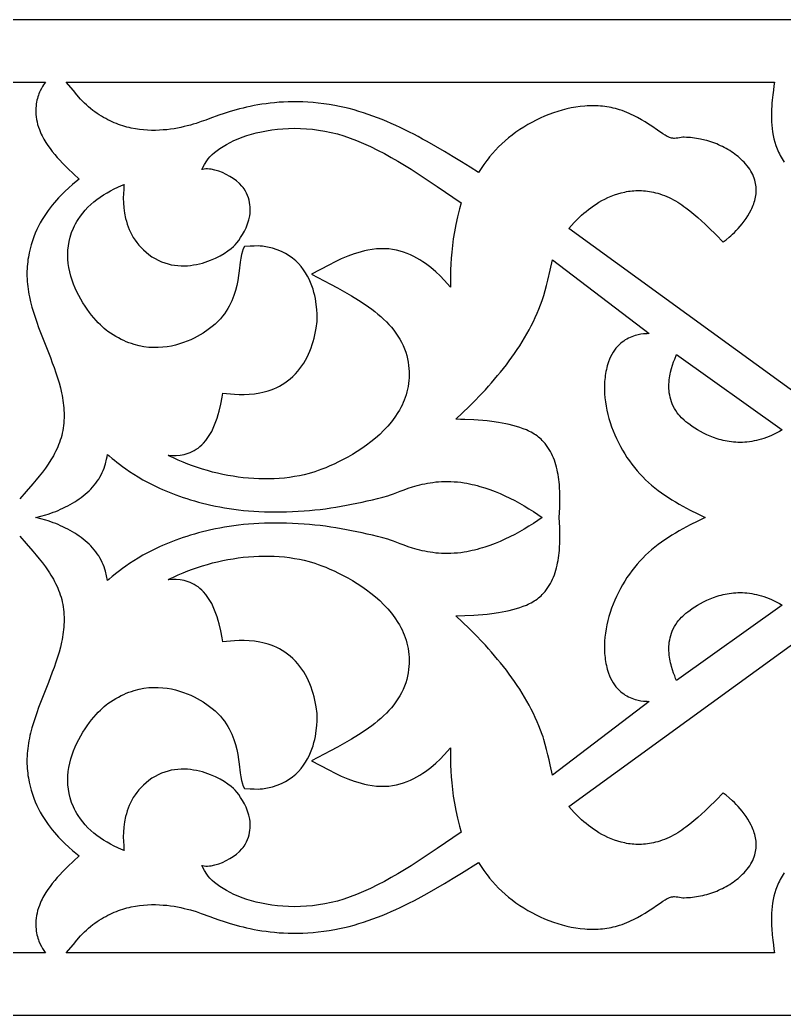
# Model space of a CAD drawing. Extents: x -200 to 200, y -80 to 80.
# Drawn here: x 0 to 122.9, y -80 to 80 of the extents above; entities that cross this region are included whole.
import ezdxf

# ---------------------------------------------------------------- set-up
doc = ezdxf.new("R2010")
doc.units = 0
doc.header["$MEASUREMENT"] = 0
doc.layers.get('0').update_dxf_attribs({"linetype": 'CONTINUOUS'})

msp = doc.modelspace()

# ---------------------------------------------------------------- linework, layer by layer
at = {"color": 1}
msp.add_lwpolyline([(-200, -80), (200, -80), (200, 80), (-200, 80)], close=True, dxfattribs=at)
for points in [[(-4.12, 70), (4.1, 70), (3.94, 69.77), (3.8, 69.57), (3.63, 69.3), (3.44, 68.97), (3.25, 68.58), (3.15, 68.36), (3.06, 68.13), (2.97, 67.89), (2.88, 67.63), (2.8, 67.36), (2.73, 67.08), (2.67, 66.79), (2.62, 66.48), (2.58, 66.16), (2.55, 65.83), (2.54, 65.49), (2.54, 65.13), (2.56, 64.77), (2.6, 64.39), (2.66, 64.01), (2.74, 63.61), (2.84, 63.2), (2.97, 62.78), (3.12, 62.36), (3.3, 61.92), (3.42, 61.64), (3.55, 61.37), (3.84, 60.83), (4.15, 60.31), (4.48, 59.8), (4.83, 59.31), (5.2, 58.82), (5.59, 58.35), (6, 57.88), (6.41, 57.43), (6.84, 56.98), (7.28, 56.54), (7.72, 56.11), (8.61, 55.26), (9.51, 54.42), (9.02, 54.02), (8.47, 53.55), (7.87, 53.02), (7.22, 52.42), (6.89, 52.1), (6.56, 51.76), (6.22, 51.4), (5.87, 51.03), (5.53, 50.64), (5.19, 50.23), (4.85, 49.8), (4.52, 49.35), (4.2, 48.89), (3.88, 48.41), (3.57, 47.91), (3.27, 47.39), (2.98, 46.85), (2.71, 46.29), (2.46, 45.71), (2.22, 45.12), (2, 44.5), (1.8, 43.86), (1.63, 43.21), (1.47, 42.53), (1.35, 41.83), (1.29, 41.48), (1.25, 41.11), (1.21, 40.75), (1.17, 40.38), (1.15, 40), (1.13, 39.62), (1.13, 39.2), (1.13, 38.78), (1.14, 38.37), (1.17, 37.95), (1.2, 37.54), (1.25, 37.13), (1.31, 36.71), (1.37, 36.3), (1.44, 35.89), (1.53, 35.48), (1.71, 34.66), (1.93, 33.84), (2.16, 33.02), (2.42, 32.2), (2.7, 31.39), (3, 30.57), (3.3, 29.76), (3.94, 28.13), (4.58, 26.51), (4.89, 25.7), (5.2, 24.89), (5.49, 24.09), (5.78, 23.28), (6.04, 22.47), (6.28, 21.66), (6.5, 20.85), (6.69, 20.05), (6.77, 19.64), (6.84, 19.24), (6.91, 18.83), (6.97, 18.43), (7.02, 18.02), (7.05, 17.62), (7.08, 17.22), (7.1, 16.81), (7.1, 16.41), (7.1, 16), (7.08, 15.59), (7.05, 15.19), (7.01, 14.78), (6.96, 14.38), (6.89, 13.97), (6.8, 13.56), (6.71, 13.18), (6.61, 12.81), (6.49, 12.43), (6.36, 12.06), (6.22, 11.7), (6.07, 11.34), (5.91, 10.98), (5.74, 10.63), (5.56, 10.28), (5.37, 9.94), (5.18, 9.6), (4.97, 9.26), (4.54, 8.59), (4.08, 7.93), (3.6, 7.29), (3.11, 6.65), (2.6, 6.03), (2.08, 5.41), (1.02, 4.19), (-0.02, 3)], [(126.23, 18.94), (88.29, 46.48), (88.68, 46.93), (89.15, 47.45), (89.41, 47.72), (89.7, 48.01), (90, 48.3), (90.33, 48.6), (90.67, 48.91), (91.04, 49.21), (91.42, 49.51), (91.82, 49.81), (92.23, 50.11), (92.67, 50.4), (93.12, 50.68), (93.58, 50.94), (94.06, 51.2), (94.56, 51.44), (95.07, 51.66), (95.6, 51.86), (96.14, 52.04), (96.69, 52.2), (97.26, 52.33), (97.55, 52.39), (97.84, 52.44), (98.14, 52.48), (98.43, 52.51), (98.74, 52.54), (99.04, 52.55), (99.35, 52.56), (99.66, 52.56), (99.97, 52.55), (100.28, 52.53), (100.6, 52.51), (100.92, 52.47), (101.25, 52.42), (101.57, 52.36), (101.9, 52.29), (102.23, 52.21), (102.57, 52.12), (102.9, 52.02), (103.28, 51.89), (103.65, 51.75), (104.02, 51.6), (104.38, 51.44), (104.74, 51.26), (105.09, 51.08), (105.44, 50.89), (105.78, 50.68), (106.12, 50.47), (106.45, 50.25), (106.79, 50.02), (107.11, 49.79), (107.75, 49.3), (108.38, 48.79), (109, 48.25), (109.61, 47.7), (110.2, 47.14), (110.79, 46.57), (111.95, 45.42), (113.1, 44.29), (113.26, 44.41), (113.58, 44.66), (114.04, 45.05), (114.3, 45.28), (114.59, 45.54), (114.89, 45.83), (115.2, 46.15), (115.52, 46.49), (115.84, 46.85), (116.16, 47.24), (116.48, 47.65), (116.78, 48.07), (117.07, 48.52), (117.35, 48.98), (117.6, 49.45), (117.71, 49.7), (117.82, 49.94), (117.93, 50.2), (118.02, 50.45), (118.1, 50.71), (118.18, 50.97), (118.24, 51.23), (118.3, 51.5), (118.34, 51.76), (118.38, 52.03), (118.4, 52.31), (118.41, 52.58), (118.4, 52.86), (118.39, 53.14), (118.36, 53.42), (118.31, 53.7), (118.25, 53.98), (118.17, 54.26), (118.08, 54.55), (117.97, 54.83), (117.85, 55.12), (117.7, 55.4), (117.54, 55.69), (117.36, 55.98), (117.16, 56.26), (116.94, 56.55), (116.7, 56.84), (116.44, 57.12), (116.22, 57.36), (115.98, 57.58), (115.74, 57.8), (115.49, 58.02), (115.23, 58.22), (114.97, 58.42), (114.7, 58.62), (114.42, 58.8), (114.14, 58.98), (113.86, 59.15), (113.57, 59.32), (113.27, 59.48), (112.97, 59.63), (112.67, 59.78), (112.36, 59.91), (112.05, 60.05), (111.73, 60.17), (111.42, 60.29), (111.1, 60.39), (110.77, 60.5), (110.45, 60.59), (110.12, 60.68), (109.47, 60.83), (108.81, 60.95), (108.48, 61), (108.15, 61.04), (107.82, 61.08), (107.49, 61.11), (107.17, 61.12), (106.84, 61.14), (106.58, 61.13), (106.32, 61.1), (105.79, 61.01), (105.53, 60.97), (105.27, 60.95), (105.14, 60.95), (105.01, 60.96), (104.88, 60.98), (104.76, 61.01), (104.6, 61.06), (104.44, 61.12), (104.27, 61.19), (104.1, 61.27), (103.74, 61.47), (103.36, 61.71), (102.53, 62.27), (101.6, 62.92), (101.08, 63.26), (100.53, 63.61), (99.95, 63.96), (99.33, 64.31), (99, 64.48), (98.67, 64.65), (98.32, 64.81), (97.96, 64.97), (97.6, 65.12), (97.22, 65.27), (96.82, 65.41), (96.42, 65.55), (96.09, 65.65), (95.75, 65.74), (95.42, 65.83), (95.08, 65.9), (94.73, 65.97), (94.39, 66.03), (94.04, 66.08), (93.69, 66.12), (93.34, 66.15), (92.98, 66.17), (92.63, 66.19), (92.27, 66.19), (91.92, 66.19), (91.56, 66.18), (91.2, 66.17), (90.84, 66.14), (90.11, 66.07), (89.39, 65.97), (88.66, 65.84), (87.94, 65.68), (87.21, 65.5), (86.49, 65.29), (85.78, 65.05), (85.07, 64.79), (84.37, 64.51), (83.67, 64.2), (82.99, 63.88), (82.32, 63.53), (81.66, 63.16), (81.01, 62.77), (80.37, 62.36), (79.76, 61.94), (79.15, 61.49), (78.57, 61.04), (78.01, 60.56), (77.47, 60.08), (76.94, 59.58), (76.45, 59.06), (75.97, 58.54), (75.53, 58), (75.29, 57.69), (75.06, 57.38), (74.61, 56.74), (74.18, 56.09), (73.74, 55.45), (72.39, 56.31), (71.03, 57.16), (69.65, 58), (68.27, 58.84), (66.88, 59.66), (65.47, 60.46), (64.76, 60.85), (64.05, 61.23), (63.34, 61.61), (62.62, 61.97), (61.9, 62.33), (61.17, 62.68), (60.45, 63.02), (59.71, 63.35), (58.98, 63.67), (58.24, 63.97), (57.5, 64.27), (56.75, 64.55), (56, 64.81), (55.24, 65.06), (54.48, 65.3), (53.72, 65.52), (52.95, 65.73), (52.18, 65.92), (51.4, 66.09), (50.62, 66.24), (49.72, 66.4), (48.85, 66.53), (47.98, 66.63), (47.14, 66.71), (46.31, 66.78), (45.49, 66.82), (44.7, 66.84), (43.91, 66.84), (43.15, 66.83), (42.4, 66.8), (41.67, 66.75), (40.95, 66.69), (40.26, 66.62), (39.58, 66.53), (38.92, 66.44), (38.27, 66.33), (37.64, 66.22), (37.04, 66.09), (36.45, 65.97), (35.87, 65.83), (35.32, 65.69), (34.79, 65.55), (33.78, 65.25), (32.84, 64.96), (31.99, 64.67), (30.52, 64.14), (29.88, 63.9), (29.15, 63.64), (28.32, 63.37), (27.87, 63.23), (27.4, 63.1), (26.91, 62.97), (26.41, 62.84), (25.89, 62.72), (25.35, 62.61), (24.79, 62.51), (24.22, 62.43), (23.63, 62.35), (23.04, 62.3), (22.42, 62.26), (21.8, 62.23), (21.17, 62.24), (20.53, 62.26), (19.88, 62.31), (19.22, 62.38), (18.56, 62.48), (17.89, 62.61), (17.55, 62.69), (17.21, 62.78), (16.87, 62.87), (16.53, 62.97), (16.19, 63.09), (15.85, 63.21), (15.51, 63.33), (15.16, 63.47), (14.82, 63.62), (14.48, 63.78), (14.13, 63.95), (13.79, 64.13), (13.45, 64.31), (13.1, 64.51), (12.76, 64.72), (12.42, 64.95), (12.06, 65.2), (11.7, 65.46), (11.36, 65.74), (11.03, 66.03), (10.7, 66.33), (10.38, 66.64), (10.07, 66.96), (9.76, 67.28), (9.17, 67.95), (8.59, 68.63), (7.45, 70), (121.33, 70), (121.26, 69.41), (121.18, 68.71), (121.08, 67.93), (120.98, 67.07), (120.94, 66.62), (120.9, 66.14), (120.88, 65.66), (120.86, 65.16), (120.85, 64.65), (120.86, 64.13), (120.88, 63.61), (120.91, 63.07), (120.97, 62.53), (121.04, 61.99), (121.14, 61.44), (121.26, 60.9), (121.41, 60.35), (121.58, 59.8), (121.78, 59.26), (121.89, 58.99), (122.01, 58.72), (122.13, 58.45), (122.27, 58.19), (122.41, 57.92), (122.56, 57.66), (122.73, 57.4), (122.9, 57.14)], [(-0.02, -3), (1.02, -4.19), (2.08, -5.41), (2.6, -6.03), (3.11, -6.65), (3.6, -7.29), (4.08, -7.93), (4.54, -8.59), (4.76, -8.92), (4.97, -9.26), (5.18, -9.6), (5.37, -9.94), (5.56, -10.28), (5.74, -10.63), (5.91, -10.98), (6.07, -11.34), (6.22, -11.7), (6.36, -12.06), (6.49, -12.43), (6.61, -12.81), (6.71, -13.18), (6.8, -13.56), (6.89, -13.97), (6.96, -14.38), (7.01, -14.78), (7.05, -15.19), (7.08, -15.59), (7.1, -16), (7.1, -16.41), (7.1, -16.81), (7.08, -17.22), (7.05, -17.62), (7.02, -18.02), (6.97, -18.43), (6.91, -18.83), (6.84, -19.24), (6.77, -19.64), (6.69, -20.05), (6.5, -20.85), (6.28, -21.66), (6.04, -22.47), (5.78, -23.28), (5.49, -24.09), (5.2, -24.89), (4.58, -26.51), (3.94, -28.13), (3.3, -29.76), (3, -30.57), (2.7, -31.39), (2.42, -32.2), (2.16, -33.02), (1.93, -33.84), (1.71, -34.66), (1.61, -35.07), (1.53, -35.48), (1.44, -35.89), (1.37, -36.3), (1.31, -36.71), (1.25, -37.13), (1.2, -37.54), (1.17, -37.95), (1.14, -38.37), (1.13, -38.78), (1.13, -39.2), (1.13, -39.62), (1.15, -40), (1.17, -40.38), (1.21, -40.75), (1.25, -41.11), (1.29, -41.48), (1.35, -41.83), (1.47, -42.53), (1.63, -43.21), (1.8, -43.86), (2, -44.5), (2.22, -45.12), (2.46, -45.71), (2.71, -46.29), (2.98, -46.85), (3.27, -47.39), (3.57, -47.91), (3.88, -48.41), (4.2, -48.89), (4.52, -49.35), (4.85, -49.8), (5.19, -50.23), (5.53, -50.64), (5.87, -51.03), (6.22, -51.4), (6.56, -51.76), (6.89, -52.1), (7.22, -52.42), (7.87, -53.02), (8.47, -53.55), (9.51, -54.42), (8.61, -55.26), (7.72, -56.11), (7.28, -56.54), (6.84, -56.98), (6.41, -57.43), (6, -57.88), (5.59, -58.35), (5.2, -58.82), (4.83, -59.31), (4.48, -59.8), (4.15, -60.31), (3.84, -60.83), (3.69, -61.1), (3.55, -61.37), (3.42, -61.64), (3.3, -61.92), (3.12, -62.36), (2.97, -62.78), (2.84, -63.2), (2.74, -63.61), (2.66, -64.01), (2.6, -64.39), (2.56, -64.77), (2.54, -65.13), (2.54, -65.49), (2.55, -65.83), (2.58, -66.16), (2.62, -66.48), (2.67, -66.79), (2.73, -67.08), (2.8, -67.36), (2.88, -67.63), (2.97, -67.89), (3.06, -68.13), (3.25, -68.58), (3.44, -68.97), (3.63, -69.3), (3.94, -69.77), (4.1, -70), (-4.12, -70)], [(122.9, -57.14), (122.73, -57.4), (122.56, -57.66), (122.41, -57.92), (122.27, -58.19), (122.13, -58.45), (122.01, -58.72), (121.89, -58.99), (121.78, -59.26), (121.58, -59.8), (121.41, -60.35), (121.26, -60.9), (121.14, -61.44), (121.04, -61.99), (120.97, -62.53), (120.91, -63.07), (120.88, -63.61), (120.86, -64.13), (120.85, -64.65), (120.86, -65.16), (120.88, -65.66), (120.9, -66.14), (120.98, -67.07), (121.08, -67.93), (121.18, -68.71), (121.26, -69.41), (121.33, -70), (7.45, -70), (8.59, -68.63), (9.17, -67.95), (9.76, -67.28), (10.07, -66.96), (10.38, -66.64), (10.7, -66.33), (11.03, -66.03), (11.36, -65.74), (11.7, -65.46), (12.06, -65.2), (12.42, -64.95), (12.76, -64.72), (13.1, -64.51), (13.45, -64.31), (13.79, -64.13), (14.13, -63.95), (14.48, -63.78), (14.82, -63.62), (15.16, -63.47), (15.51, -63.33), (15.85, -63.21), (16.19, -63.09), (16.53, -62.97), (16.87, -62.87), (17.21, -62.78), (17.55, -62.69), (17.89, -62.61), (18.56, -62.48), (19.22, -62.38), (19.88, -62.31), (20.53, -62.26), (21.17, -62.24), (21.8, -62.23), (22.42, -62.26), (23.04, -62.3), (23.63, -62.35), (24.22, -62.43), (24.79, -62.51), (25.35, -62.61), (25.89, -62.72), (26.41, -62.84), (26.91, -62.97), (27.4, -63.1), (28.32, -63.37), (29.15, -63.64), (30.52, -64.14), (31.21, -64.39), (31.99, -64.67), (32.84, -64.96), (33.78, -65.25), (34.79, -65.55), (35.32, -65.69), (35.87, -65.83), (36.45, -65.97), (37.04, -66.09), (37.64, -66.22), (38.27, -66.33), (38.92, -66.44), (39.58, -66.53), (40.26, -66.62), (40.95, -66.69), (41.67, -66.75), (42.4, -66.8), (43.15, -66.83), (43.91, -66.84), (44.7, -66.84), (45.49, -66.82), (46.31, -66.78), (47.14, -66.71), (47.98, -66.63), (48.85, -66.53), (49.72, -66.4), (50.62, -66.24), (51.4, -66.09), (52.18, -65.92), (52.95, -65.73), (53.72, -65.52), (54.48, -65.3), (55.24, -65.06), (56, -64.81), (56.75, -64.55), (57.5, -64.27), (58.24, -63.97), (58.98, -63.67), (59.71, -63.35), (60.45, -63.02), (61.17, -62.68), (61.9, -62.33), (62.62, -61.97), (63.34, -61.61), (64.05, -61.23), (65.47, -60.46), (66.88, -59.66), (68.27, -58.84), (69.65, -58), (71.03, -57.16), (73.74, -55.45), (74.18, -56.09), (74.61, -56.74), (75.06, -57.38), (75.29, -57.69), (75.53, -58), (75.97, -58.54), (76.45, -59.06), (76.94, -59.58), (77.47, -60.08), (78.01, -60.56), (78.57, -61.04), (79.15, -61.49), (79.76, -61.94), (80.37, -62.36), (81.01, -62.77), (81.66, -63.16), (82.32, -63.53), (82.99, -63.88), (83.67, -64.2), (84.37, -64.51), (85.07, -64.79), (85.78, -65.05), (86.49, -65.29), (87.21, -65.5), (87.94, -65.68), (88.66, -65.84), (89.39, -65.97), (90.11, -66.07), (90.84, -66.14), (91.2, -66.17), (91.56, -66.18), (91.92, -66.19), (92.27, -66.19), (92.63, -66.19), (92.98, -66.17), (93.34, -66.15), (93.69, -66.12), (94.04, -66.08), (94.39, -66.03), (94.73, -65.97), (95.08, -65.9), (95.42, -65.83), (95.75, -65.74), (96.09, -65.65), (96.42, -65.55), (96.82, -65.41), (97.22, -65.27), (97.6, -65.12), (97.96, -64.97), (98.32, -64.81), (98.67, -64.65), (99.33, -64.31), (99.95, -63.96), (100.53, -63.61), (101.08, -63.26), (101.6, -62.92), (102.53, -62.27), (102.96, -61.98), (103.36, -61.71), (103.74, -61.47), (104.1, -61.27), (104.27, -61.19), (104.44, -61.12), (104.6, -61.06), (104.76, -61.01), (104.88, -60.98), (105.01, -60.96), (105.14, -60.95), (105.27, -60.95), (105.53, -60.97), (105.79, -61.01), (106.32, -61.1), (106.58, -61.13), (106.84, -61.14), (107.17, -61.12), (107.49, -61.11), (107.82, -61.08), (108.15, -61.04), (108.48, -61), (108.81, -60.95), (109.14, -60.9), (109.47, -60.83), (109.8, -60.76), (110.12, -60.68), (110.45, -60.59), (110.77, -60.5), (111.1, -60.39), (111.42, -60.29), (111.73, -60.17), (112.05, -60.05), (112.36, -59.91), (112.67, -59.78), (112.97, -59.63), (113.27, -59.48), (113.57, -59.32), (113.86, -59.15), (114.14, -58.98), (114.42, -58.8), (114.7, -58.62), (114.97, -58.42), (115.23, -58.22), (115.49, -58.02), (115.74, -57.8), (115.98, -57.58), (116.22, -57.36), (116.44, -57.12), (116.7, -56.84), (116.94, -56.55), (117.16, -56.26), (117.36, -55.98), (117.54, -55.69), (117.7, -55.4), (117.85, -55.12), (117.97, -54.83), (118.08, -54.55), (118.17, -54.26), (118.25, -53.98), (118.31, -53.7), (118.36, -53.42), (118.39, -53.14), (118.4, -52.86), (118.41, -52.58), (118.4, -52.31), (118.38, -52.03), (118.34, -51.76), (118.3, -51.5), (118.24, -51.23), (118.18, -50.97), (118.1, -50.71), (118.02, -50.45), (117.93, -50.2), (117.82, -49.94), (117.71, -49.7), (117.6, -49.45), (117.35, -48.98), (117.07, -48.52), (116.78, -48.07), (116.48, -47.65), (116.16, -47.24), (115.84, -46.85), (115.52, -46.49), (115.2, -46.15), (114.89, -45.83), (114.59, -45.54), (114.04, -45.05), (113.58, -44.66), (113.26, -44.41), (113.1, -44.29), (111.95, -45.42), (110.79, -46.57), (110.2, -47.14), (109.61, -47.7), (109, -48.25), (108.38, -48.79), (107.75, -49.3), (107.11, -49.79), (106.79, -50.02), (106.45, -50.25), (106.12, -50.47), (105.78, -50.68), (105.44, -50.89), (105.09, -51.08), (104.74, -51.26), (104.38, -51.44), (104.02, -51.6), (103.65, -51.75), (103.28, -51.89), (102.9, -52.02), (102.57, -52.12), (102.23, -52.21), (101.9, -52.29), (101.57, -52.36), (101.25, -52.42), (100.92, -52.47), (100.6, -52.51), (100.28, -52.53), (99.97, -52.55), (99.66, -52.56), (99.35, -52.56), (99.04, -52.55), (98.74, -52.54), (98.43, -52.51), (98.14, -52.48), (97.84, -52.44), (97.55, -52.39), (97.26, -52.33), (96.69, -52.2), (96.14, -52.04), (95.6, -51.86), (95.07, -51.66), (94.56, -51.44), (94.06, -51.2), (93.58, -50.94), (93.12, -50.68), (92.67, -50.4), (92.23, -50.11), (91.82, -49.81), (91.42, -49.51), (91.04, -49.21), (90.67, -48.91), (90.33, -48.6), (90, -48.3), (89.7, -48.01), (89.15, -47.45), (88.68, -46.93), (88.29, -46.48), (126.23, -18.94)]]:
    msp.add_lwpolyline(points)
for points in [[(45.09, 62.55), (46.06, 62.5), (47.04, 62.41), (48.03, 62.29), (49.03, 62.12), (50.04, 61.91), (51.05, 61.66), (52.07, 61.36), (53.09, 61.01), (54.12, 60.62), (55.26, 60.14), (56.38, 59.62), (57.5, 59.07), (58.6, 58.5), (59.68, 57.9), (60.76, 57.28), (61.83, 56.64), (62.89, 55.98), (65, 54.62), (67.09, 53.22), (70.95, 50.6), (70.68, 49.64), (70.37, 48.36), (70.1, 47.13), (69.87, 45.94), (69.69, 44.8), (69.54, 43.71), (69.43, 42.66), (69.34, 41.67), (69.29, 40.72), (69.25, 39.83), (69.23, 38.21), (69.25, 37.04), (68.24, 38.16), (67.59, 38.83), (66.87, 39.5), (66.09, 40.17), (65.67, 40.5), (65.23, 40.82), (64.78, 41.13), (64.31, 41.43), (63.83, 41.71), (63.32, 41.98), (62.8, 42.23), (62.26, 42.45), (61.7, 42.65), (61.13, 42.83), (60.54, 42.97), (59.93, 43.08), (59.31, 43.17), (58.67, 43.21), (58.01, 43.22), (57.34, 43.18), (56.65, 43.11), (55.95, 42.99), (55.39, 42.86), (54.85, 42.72), (54.31, 42.56), (53.77, 42.39), (52.72, 42), (51.68, 41.56), (50.67, 41.09), (49.67, 40.59), (46.86, 39.13), (49.94, 37.52), (51.07, 36.91), (52.21, 36.28), (53.34, 35.63), (54.45, 34.95), (55.53, 34.23), (56.57, 33.48), (57.07, 33.1), (57.55, 32.7), (58.03, 32.3), (58.48, 31.88), (58.92, 31.46), (59.33, 31.02), (59.73, 30.58), (60.1, 30.12), (60.46, 29.65), (60.78, 29.17), (61.09, 28.68), (61.36, 28.18), (61.61, 27.66), (61.84, 27.13), (62.03, 26.59), (62.19, 26.03), (62.32, 25.5), (62.42, 24.97), (62.5, 24.46), (62.55, 23.95), (62.58, 23.46), (62.59, 22.96), (62.58, 22.48), (62.55, 22.01), (62.5, 21.54), (62.43, 21.08), (62.34, 20.63), (62.23, 20.18), (62.11, 19.74), (61.97, 19.31), (61.81, 18.89), (61.63, 18.47), (61.44, 18.06), (61.24, 17.66), (61.02, 17.26), (60.79, 16.88), (60.28, 16.12), (59.73, 15.39), (59.14, 14.69), (58.51, 14.02), (57.85, 13.37), (57.16, 12.76), (56.44, 12.18), (55.71, 11.62), (54.97, 11.1), (54.21, 10.61), (53.46, 10.14), (52.71, 9.71), (51.96, 9.31), (51.23, 8.94), (50.52, 8.59), (49.83, 8.28), (49.17, 8.01), (48.55, 7.76), (47.96, 7.54), (47.43, 7.36), (46.49, 7.08), (45.72, 6.88), (44.93, 6.72), (44.14, 6.57), (43.33, 6.45), (42.53, 6.35), (41.71, 6.28), (40.89, 6.23), (40.07, 6.2), (39.24, 6.2), (38.42, 6.21), (37.59, 6.25), (36.75, 6.31), (35.92, 6.39), (35.09, 6.5), (34.26, 6.62), (33.44, 6.76), (32.61, 6.93), (31.79, 7.11), (30.98, 7.31), (30.16, 7.53), (29.36, 7.77), (28.56, 8.03), (27.77, 8.3), (26.99, 8.6), (26.22, 8.91), (25.45, 9.23), (24.7, 9.58), (23.96, 9.94), (23.83, 10.01), (23.92, 10), (24.52, 9.96), (25.14, 9.97), (25.78, 10.03), (26.41, 10.15), (26.74, 10.23), (27.06, 10.34), (27.39, 10.46), (27.7, 10.6), (28.02, 10.77), (28.33, 10.96), (28.64, 11.17), (28.93, 11.4), (29.23, 11.67), (29.51, 11.95), (29.89, 12.4), (30.23, 12.86), (30.54, 13.35), (30.83, 13.85), (31.08, 14.37), (31.31, 14.9), (31.51, 15.44), (31.69, 15.99), (31.86, 16.54), (32.01, 17.1), (32.28, 18.22), (32.51, 19.33), (32.65, 19.98), (33.21, 19.92), (34.51, 19.82), (35.25, 19.78), (36.03, 19.78), (36.86, 19.81), (37.71, 19.89), (38.59, 20.03), (39.04, 20.13), (39.49, 20.24), (39.94, 20.38), (40.39, 20.53), (40.84, 20.71), (41.29, 20.91), (41.74, 21.14), (42.18, 21.39), (42.62, 21.67), (43.05, 21.97), (43.47, 22.31), (43.89, 22.68), (44.29, 23.08), (44.68, 23.51), (45.03, 23.93), (45.35, 24.37), (45.65, 24.82), (45.92, 25.29), (46.18, 25.77), (46.41, 26.26), (46.63, 26.76), (46.83, 27.27), (47, 27.79), (47.16, 28.31), (47.31, 28.84), (47.43, 29.37), (47.54, 29.9), (47.63, 30.43), (47.78, 31.5), (47.8, 32.12), (47.79, 32.7), (47.75, 33.43), (47.66, 34.27), (47.51, 35.2), (47.41, 35.7), (47.28, 36.2), (47.13, 36.72), (46.95, 37.25), (46.75, 37.77), (46.51, 38.3), (46.24, 38.82), (45.94, 39.34), (45.61, 39.84), (45.23, 40.33), (44.81, 40.81), (44.35, 41.26), (43.85, 41.68), (43.3, 42.08), (42.71, 42.44), (42.06, 42.76), (41.37, 43.04), (40.63, 43.28), (39.83, 43.47), (38.99, 43.61), (38.64, 43.64), (38.3, 43.65), (37.66, 43.64), (37.02, 43.61), (36.09, 43.58), (35.86, 43.07), (35.77, 42.81), (35.63, 42.27), (35.52, 41.68), (35.43, 41.05), (35.26, 39.65), (35.15, 38.9), (35.03, 38.12), (34.86, 37.32), (34.65, 36.5), (34.39, 35.67), (34.24, 35.25), (34.06, 34.84), (33.87, 34.42), (33.66, 34), (33.43, 33.58), (33.17, 33.17), (32.89, 32.76), (32.59, 32.35), (32.25, 31.94), (31.9, 31.55), (31.41, 31.09), (30.91, 30.69), (30.26, 30.2), (29.45, 29.66), (29, 29.39), (28.52, 29.12), (28.01, 28.85), (27.46, 28.59), (26.89, 28.34), (26.3, 28.11), (25.67, 27.91), (25.03, 27.72), (24.36, 27.57), (23.67, 27.44), (22.96, 27.36), (22.23, 27.31), (21.49, 27.31), (20.72, 27.35), (19.94, 27.45), (19.15, 27.61), (18.34, 27.82), (17.93, 27.95), (17.52, 28.1), (17.1, 28.26), (16.68, 28.44), (16.26, 28.64), (15.84, 28.86), (15.41, 29.1), (14.98, 29.36), (14.55, 29.63), (14.12, 29.93), (13.85, 30.13), (13.56, 30.37), (13.26, 30.64), (12.93, 30.95), (12.59, 31.3), (12.25, 31.67), (11.89, 32.08), (11.53, 32.52), (11.17, 32.98), (10.81, 33.47), (10.46, 33.99), (10.12, 34.53), (9.78, 35.09), (9.46, 35.67), (9.16, 36.27), (8.88, 36.88), (8.62, 37.52), (8.39, 38.16), (8.18, 38.82), (8.01, 39.49), (7.87, 40.17), (7.77, 40.86), (7.7, 41.55), (7.68, 42.26), (7.71, 42.96), (7.78, 43.67), (7.9, 44.38), (8.07, 45.09), (8.31, 45.8), (8.6, 46.52), (8.76, 46.87), (8.95, 47.23), (9.15, 47.58), (9.36, 47.93), (9.71, 48.45), (10.09, 48.94), (10.5, 49.42), (10.94, 49.88), (11.4, 50.31), (11.88, 50.73), (12.38, 51.13), (12.91, 51.51), (13.45, 51.87), (14, 52.21), (14.57, 52.54), (15.15, 52.84), (15.73, 53.12), (16.32, 53.38), (16.75, 53.56), (16.73, 53.38), (16.68, 52.76), (16.64, 52.08), (16.62, 51.35), (16.64, 50.57), (16.7, 49.76), (16.82, 48.91), (16.99, 48.06), (17.11, 47.62), (17.24, 47.18), (17.39, 46.74), (17.57, 46.31), (17.76, 45.87), (17.98, 45.44), (18.23, 45.02), (18.5, 44.6), (18.8, 44.19), (19.13, 43.78), (19.48, 43.39), (19.87, 43.01), (20.28, 42.64), (20.73, 42.28), (21.23, 41.93), (21.74, 41.62), (22.25, 41.35), (22.77, 41.12), (23.3, 40.92), (23.82, 40.77), (24.34, 40.64), (24.87, 40.55), (25.39, 40.5), (25.9, 40.47), (26.42, 40.46), (26.92, 40.48), (27.42, 40.53), (27.92, 40.6), (28.4, 40.68), (28.87, 40.79), (29.34, 40.91), (29.79, 41.05), (30.22, 41.2), (30.65, 41.36), (31.45, 41.71), (32.19, 42.08), (32.86, 42.47), (33.44, 42.86), (33.94, 43.23), (34.34, 43.59), (34.6, 43.85), (34.88, 44.18), (35.18, 44.56), (35.49, 44.99), (35.8, 45.48), (36.09, 46.01), (36.36, 46.58), (36.6, 47.19), (36.8, 47.84), (36.95, 48.5), (37, 48.86), (37.03, 49.21), (37.04, 49.56), (37.03, 49.93), (36.99, 50.29), (36.94, 50.66), (36.86, 51.02), (36.75, 51.39), (36.61, 51.76), (36.45, 52.12), (36.25, 52.49), (36.03, 52.85), (35.87, 53.07), (35.68, 53.29), (35.28, 53.71), (34.81, 54.11), (34.3, 54.49), (33.75, 54.85), (33.17, 55.17), (32.58, 55.45), (31.97, 55.68), (31.36, 55.86), (30.77, 55.98), (30.47, 56.02), (30.18, 56.04), (29.89, 56.03), (29.61, 56.01), (29.34, 55.96), (29.27, 55.94), (29.38, 56.19), (29.68, 56.74), (30.05, 57.35), (30.28, 57.68), (30.56, 58.01), (30.89, 58.35), (31.27, 58.68), (31.69, 59.02), (32.15, 59.35), (32.66, 59.67), (33.2, 59.99), (33.79, 60.3), (34.41, 60.59), (35.07, 60.87), (35.76, 61.14), (36.48, 61.39), (37.23, 61.62), (38.01, 61.83), (38.82, 62.01), (39.65, 62.17), (40.51, 62.31), (41.39, 62.42), (42.29, 62.5), (43.21, 62.55), (44.14, 62.57)], [(86.71, 0), (86.76, 0.79), (86.8, 1.59), (86.83, 2.4), (86.83, 3.22), (86.82, 4.04), (86.78, 4.87), (86.75, 5.28), (86.71, 5.69), (86.67, 6.09), (86.61, 6.5), (86.55, 6.9), (86.47, 7.29), (86.39, 7.69), (86.3, 8.08), (86.19, 8.46), (86.08, 8.84), (85.95, 9.21), (85.81, 9.57), (85.66, 9.93), (85.49, 10.28), (85.31, 10.62), (85.12, 10.95), (84.91, 11.28), (84.69, 11.59), (84.45, 11.89), (84.2, 12.19), (84, 12.39), (83.8, 12.58), (83.6, 12.77), (83.38, 12.94), (83.16, 13.11), (82.93, 13.27), (82.7, 13.42), (82.46, 13.56), (82.22, 13.7), (81.97, 13.83), (81.71, 13.95), (81.45, 14.07), (80.92, 14.28), (80.38, 14.47), (79.83, 14.64), (79.27, 14.8), (78.7, 14.93), (78.13, 15.05), (77.55, 15.16), (76.98, 15.26), (75.86, 15.44), (75.15, 15.53), (74.43, 15.6), (73.71, 15.64), (72.99, 15.68), (71.55, 15.74), (70.83, 15.77), (70.11, 15.81), (71.18, 16.82), (72.25, 17.86), (73.3, 18.92), (73.82, 19.46), (74.34, 20), (74.85, 20.55), (75.35, 21.11), (75.85, 21.67), (76.34, 22.24), (76.82, 22.81), (77.3, 23.39), (77.77, 23.98), (78.23, 24.57), (78.68, 25.17), (79.12, 25.77), (79.55, 26.38), (79.96, 27), (80.37, 27.62), (80.77, 28.25), (81.15, 28.88), (81.52, 29.53), (81.88, 30.17), (82.23, 30.83), (82.56, 31.49), (82.87, 32.15), (83.17, 32.83), (83.46, 33.51), (83.73, 34.19), (83.98, 34.88), (84.25, 35.68), (84.48, 36.49), (84.7, 37.31), (84.9, 38.13), (85.27, 39.78), (85.62, 41.43), (101.17, 29.56), (100.88, 29.55), (100.6, 29.54), (100.26, 29.51), (99.86, 29.45), (99.41, 29.36), (99.18, 29.31), (98.93, 29.24), (98.67, 29.16), (98.42, 29.06), (98.15, 28.95), (97.89, 28.83), (97.62, 28.69), (97.35, 28.54), (97.09, 28.36), (96.82, 28.17), (96.57, 27.96), (96.31, 27.73), (96.07, 27.47), (95.83, 27.2), (95.6, 26.9), (95.38, 26.57), (95.18, 26.22), (94.99, 25.85), (94.81, 25.44), (94.65, 25.01), (94.55, 24.71), (94.46, 24.4), (94.38, 24.09), (94.31, 23.78), (94.24, 23.47), (94.18, 23.15), (94.13, 22.83), (94.09, 22.51), (94.06, 22.19), (94.03, 21.87), (94, 21.22), (93.99, 20.56), (94.02, 19.9), (94.07, 19.24), (94.15, 18.57), (94.25, 17.91), (94.38, 17.24), (94.54, 16.58), (94.71, 15.91), (94.91, 15.26), (95.14, 14.6), (95.38, 13.95), (95.65, 13.31), (95.93, 12.68), (96.23, 12.05), (96.56, 11.44), (96.89, 10.83), (97.25, 10.24), (97.62, 9.66), (98.01, 9.1), (98.41, 8.55), (98.83, 8.02), (99.25, 7.5), (99.69, 7), (100.15, 6.52), (100.61, 6.07), (101.08, 5.63), (101.59, 5.19), (102.11, 4.77), (102.64, 4.36), (103.18, 3.97), (103.73, 3.58), (104.29, 3.21), (104.86, 2.85), (105.44, 2.5), (106.02, 2.16), (106.61, 1.83), (107.2, 1.51), (107.8, 1.2), (109, 0.59), (110.21, 0), (109, -0.59), (107.8, -1.2), (107.2, -1.51), (106.61, -1.83), (106.02, -2.16), (105.44, -2.5), (104.86, -2.85), (104.29, -3.21), (103.73, -3.58), (103.18, -3.97), (102.64, -4.36), (102.11, -4.77), (101.59, -5.19), (101.08, -5.63), (100.61, -6.07), (100.15, -6.52), (99.69, -7), (99.25, -7.5), (98.83, -8.02), (98.41, -8.55), (98.01, -9.1), (97.62, -9.66), (97.25, -10.24), (96.89, -10.83), (96.56, -11.44), (96.23, -12.05), (95.93, -12.68), (95.65, -13.31), (95.38, -13.95), (95.14, -14.6), (94.91, -15.26), (94.71, -15.91), (94.54, -16.58), (94.38, -17.24), (94.25, -17.91), (94.15, -18.57), (94.07, -19.24), (94.02, -19.9), (93.99, -20.56), (94, -21.22), (94.03, -21.87), (94.06, -22.19), (94.09, -22.51), (94.13, -22.83), (94.18, -23.15), (94.24, -23.47), (94.31, -23.78), (94.38, -24.09), (94.46, -24.4), (94.55, -24.71), (94.65, -25.01), (94.81, -25.44), (94.99, -25.85), (95.18, -26.22), (95.38, -26.57), (95.6, -26.9), (95.83, -27.2), (96.07, -27.47), (96.31, -27.73), (96.57, -27.96), (96.82, -28.17), (97.09, -28.36), (97.35, -28.54), (97.62, -28.69), (97.89, -28.83), (98.15, -28.95), (98.42, -29.06), (98.67, -29.16), (98.93, -29.24), (99.18, -29.31), (99.41, -29.36), (99.86, -29.45), (100.26, -29.51), (100.6, -29.54), (100.88, -29.55), (101.17, -29.56), (85.62, -41.43), (85.27, -39.78), (85.09, -38.95), (84.9, -38.13), (84.7, -37.31), (84.48, -36.49), (84.25, -35.68), (84.12, -35.28), (83.98, -34.88), (83.73, -34.19), (83.46, -33.51), (83.17, -32.83), (82.87, -32.15), (82.56, -31.49), (82.23, -30.83), (81.88, -30.17), (81.52, -29.53), (81.15, -28.88), (80.77, -28.25), (80.37, -27.62), (79.96, -27), (79.55, -26.38), (79.12, -25.77), (78.68, -25.17), (78.23, -24.57), (77.77, -23.98), (77.3, -23.39), (76.82, -22.81), (76.34, -22.24), (75.85, -21.67), (75.35, -21.11), (74.85, -20.55), (74.34, -20), (73.3, -18.92), (72.25, -17.86), (71.18, -16.82), (70.11, -15.81), (71.55, -15.74), (72.99, -15.68), (73.71, -15.64), (74.43, -15.6), (75.15, -15.53), (75.86, -15.44), (76.98, -15.26), (77.55, -15.16), (78.13, -15.05), (78.7, -14.93), (79.27, -14.8), (79.83, -14.64), (80.38, -14.47), (80.92, -14.28), (81.45, -14.07), (81.71, -13.95), (81.97, -13.83), (82.22, -13.7), (82.46, -13.56), (82.7, -13.42), (82.93, -13.27), (83.16, -13.11), (83.38, -12.94), (83.6, -12.77), (83.8, -12.58), (84, -12.39), (84.2, -12.19), (84.45, -11.89), (84.69, -11.59), (84.91, -11.28), (85.12, -10.95), (85.31, -10.62), (85.49, -10.28), (85.66, -9.93), (85.81, -9.57), (85.95, -9.21), (86.08, -8.84), (86.19, -8.46), (86.3, -8.08), (86.39, -7.69), (86.47, -7.29), (86.55, -6.9), (86.61, -6.5), (86.67, -6.09), (86.71, -5.69), (86.75, -5.28), (86.78, -4.87), (86.82, -4.04), (86.83, -3.22), (86.83, -2.4), (86.8, -1.59), (86.76, -0.79)], [(122.56, 14.09), (122.13, 13.84), (121.71, 13.61), (121.29, 13.4), (120.88, 13.21), (120.47, 13.03), (120.06, 12.87), (119.65, 12.72), (119.25, 12.6), (118.85, 12.48), (118.46, 12.38), (118.07, 12.3), (117.68, 12.23), (117.3, 12.17), (116.92, 12.13), (116.55, 12.1), (116.18, 12.08), (115.82, 12.07), (115.46, 12.08), (115.1, 12.09), (114.75, 12.12), (114.41, 12.15), (114.07, 12.2), (113.73, 12.25), (113.4, 12.31), (113.08, 12.38), (112.76, 12.46), (112.45, 12.55), (112.14, 12.64), (111.55, 12.84), (110.98, 13.06), (110.44, 13.3), (109.92, 13.55), (109.43, 13.82), (108.97, 14.09), (108.53, 14.36), (108.13, 14.63), (107.76, 14.9), (107.42, 15.16), (107.11, 15.4), (106.84, 15.63), (106.39, 16.03), (106.1, 16.33), (105.95, 16.49), (105.69, 16.83), (105.46, 17.18), (105.25, 17.54), (105.07, 17.89), (104.91, 18.25), (104.77, 18.61), (104.66, 18.97), (104.56, 19.33), (104.49, 19.68), (104.43, 20.04), (104.39, 20.39), (104.37, 20.74), (104.36, 21.09), (104.36, 21.44), (104.38, 21.78), (104.41, 22.11), (104.45, 22.44), (104.5, 22.76), (104.56, 23.07), (104.63, 23.38), (104.78, 23.97), (104.94, 24.51), (105.12, 25.02), (105.29, 25.47), (105.6, 26.21)], [(2.57, 0), (3.36, 0.2), (4.16, 0.43), (4.55, 0.56), (4.95, 0.7), (5.35, 0.84), (5.75, 0.99), (6.14, 1.15), (6.53, 1.32), (6.92, 1.5), (7.31, 1.69), (7.69, 1.88), (8.06, 2.08), (8.43, 2.29), (8.8, 2.51), (9.15, 2.74), (9.5, 2.98), (9.84, 3.22), (10.17, 3.48), (10.49, 3.74), (10.81, 4.01), (11.11, 4.29), (11.4, 4.58), (11.68, 4.88), (11.94, 5.18), (12.2, 5.5), (12.44, 5.82), (12.66, 6.15), (12.87, 6.5), (13.07, 6.85), (13.24, 7.21), (13.39, 7.56), (13.52, 7.92), (13.63, 8.28), (13.73, 8.65), (13.91, 9.39), (14, 9.76), (14.1, 10.13), (14.37, 9.89), (14.85, 9.47), (15.18, 9.2), (15.56, 8.9), (15.99, 8.56), (16.48, 8.19), (17.03, 7.8), (17.63, 7.39), (18.29, 6.97), (19.01, 6.53), (19.78, 6.08), (20.61, 5.63), (21.5, 5.18), (22.44, 4.73), (22.94, 4.51), (23.45, 4.29), (23.97, 4.07), (24.51, 3.86), (25.07, 3.65), (25.64, 3.44), (26.22, 3.24), (26.82, 3.04), (27.43, 2.85), (28.06, 2.66), (28.7, 2.48), (29.36, 2.31), (30.03, 2.15), (30.72, 1.99), (31.42, 1.84), (32.14, 1.7), (32.88, 1.57), (33.62, 1.45), (34.39, 1.34), (35.17, 1.24), (35.96, 1.15), (36.77, 1.08), (37.6, 1.01), (38.44, 0.96), (39.3, 0.92), (40.17, 0.9), (41.06, 0.89), (41.96, 0.89), (42.88, 0.91), (43.81, 0.94), (44.76, 1), (45.73, 1.06), (46.58, 1.13), (47.43, 1.22), (48.28, 1.31), (49.13, 1.42), (49.97, 1.54), (50.82, 1.67), (51.66, 1.81), (52.5, 1.96), (53.34, 2.12), (54.18, 2.29), (55.02, 2.47), (55.85, 2.66), (56.68, 2.86), (57.51, 3.07), (58.34, 3.28), (59.16, 3.51), (59.6, 3.64), (60.08, 3.81), (61.17, 4.23), (61.79, 4.46), (62.45, 4.69), (63.15, 4.92), (63.9, 5.14), (64.29, 5.24), (64.69, 5.34), (65.1, 5.43), (65.52, 5.51), (65.96, 5.59), (66.4, 5.65), (66.86, 5.71), (67.32, 5.75), (67.8, 5.78), (68.29, 5.8), (68.79, 5.8), (69.3, 5.79), (69.81, 5.76), (70.34, 5.72), (70.89, 5.66), (71.44, 5.58), (71.86, 5.51), (72.28, 5.42), (72.7, 5.33), (73.12, 5.23), (73.54, 5.13), (73.95, 5.01), (74.78, 4.76), (75.59, 4.48), (76.4, 4.18), (77.2, 3.85), (78, 3.49), (78.78, 3.12), (79.56, 2.72), (80.32, 2.3), (81.08, 1.87), (81.82, 1.42), (82.56, 0.96), (83.28, 0.48), (83.99, 0), (83.28, -0.48), (82.56, -0.96), (81.82, -1.42), (81.08, -1.87), (80.32, -2.3), (79.56, -2.72), (78.78, -3.12), (78, -3.49), (77.2, -3.85), (76.4, -4.18), (75.59, -4.48), (74.78, -4.76), (74.36, -4.89), (73.95, -5.01), (73.54, -5.13), (73.12, -5.23), (72.7, -5.33), (72.28, -5.42), (71.86, -5.51), (71.44, -5.58), (70.89, -5.66), (70.34, -5.72), (69.81, -5.76), (69.3, -5.79), (68.79, -5.8), (68.29, -5.8), (67.8, -5.78), (67.32, -5.75), (66.86, -5.71), (66.4, -5.65), (65.96, -5.59), (65.52, -5.51), (65.1, -5.43), (64.69, -5.34), (64.29, -5.24), (63.9, -5.14), (63.15, -4.92), (62.45, -4.69), (61.79, -4.46), (61.17, -4.23), (60.08, -3.81), (59.6, -3.64), (59.16, -3.51), (58.34, -3.28), (57.51, -3.07), (56.68, -2.86), (55.85, -2.66), (55.02, -2.47), (54.18, -2.29), (53.34, -2.12), (52.5, -1.96), (51.66, -1.81), (50.82, -1.67), (49.97, -1.54), (49.13, -1.42), (48.28, -1.31), (47.43, -1.22), (46.58, -1.13), (45.73, -1.06), (44.76, -1), (43.81, -0.94), (42.88, -0.91), (41.96, -0.89), (41.06, -0.89), (40.17, -0.9), (39.3, -0.92), (38.44, -0.96), (37.6, -1.01), (36.77, -1.08), (35.96, -1.15), (35.17, -1.24), (34.39, -1.34), (33.62, -1.45), (32.88, -1.57), (32.14, -1.7), (31.42, -1.84), (30.72, -1.99), (30.03, -2.15), (29.36, -2.31), (28.7, -2.48), (28.06, -2.66), (27.43, -2.85), (26.82, -3.04), (26.22, -3.24), (25.64, -3.44), (25.07, -3.65), (24.51, -3.86), (23.97, -4.07), (23.45, -4.29), (22.94, -4.51), (22.44, -4.73), (21.5, -5.18), (20.61, -5.63), (19.78, -6.08), (19.01, -6.53), (18.29, -6.97), (17.63, -7.39), (17.03, -7.8), (16.48, -8.19), (15.99, -8.56), (15.56, -8.9), (14.85, -9.47), (14.37, -9.89), (14.1, -10.13), (13.91, -9.39), (13.73, -8.65), (13.63, -8.28), (13.52, -7.92), (13.39, -7.56), (13.24, -7.21), (13.07, -6.85), (12.87, -6.5), (12.66, -6.15), (12.44, -5.82), (12.2, -5.5), (11.94, -5.18), (11.68, -4.88), (11.4, -4.58), (11.11, -4.29), (10.81, -4.01), (10.49, -3.74), (10.17, -3.48), (9.84, -3.22), (9.5, -2.98), (9.15, -2.74), (8.8, -2.51), (8.43, -2.29), (8.06, -2.08), (7.69, -1.88), (7.31, -1.69), (6.92, -1.5), (6.53, -1.32), (6.14, -1.15), (5.75, -0.99), (5.35, -0.84), (4.95, -0.7), (4.55, -0.56), (4.16, -0.43), (3.36, -0.2)], [(40.07, -6.2), (40.89, -6.23), (41.71, -6.28), (42.53, -6.35), (43.33, -6.45), (44.14, -6.57), (44.93, -6.72), (45.72, -6.88), (46.49, -7.08), (47.43, -7.36), (47.96, -7.54), (48.55, -7.76), (49.17, -8.01), (49.83, -8.28), (50.52, -8.59), (51.23, -8.94), (51.96, -9.31), (52.71, -9.71), (53.46, -10.14), (54.21, -10.61), (54.97, -11.1), (55.71, -11.62), (56.44, -12.18), (57.16, -12.76), (57.85, -13.37), (58.51, -14.02), (59.14, -14.69), (59.73, -15.39), (60.28, -16.12), (60.79, -16.88), (61.02, -17.26), (61.24, -17.66), (61.44, -18.06), (61.63, -18.47), (61.81, -18.89), (61.97, -19.31), (62.11, -19.74), (62.23, -20.18), (62.34, -20.63), (62.43, -21.08), (62.5, -21.54), (62.55, -22.01), (62.58, -22.48), (62.59, -22.96), (62.58, -23.46), (62.55, -23.95), (62.5, -24.46), (62.42, -24.97), (62.32, -25.5), (62.19, -26.03), (62.03, -26.59), (61.84, -27.13), (61.61, -27.66), (61.36, -28.18), (61.09, -28.68), (60.78, -29.17), (60.46, -29.65), (60.1, -30.12), (59.73, -30.58), (59.33, -31.02), (58.92, -31.46), (58.48, -31.88), (58.03, -32.3), (57.55, -32.7), (57.07, -33.1), (56.57, -33.48), (55.53, -34.23), (54.45, -34.95), (53.34, -35.63), (52.21, -36.28), (51.07, -36.91), (49.94, -37.52), (46.86, -39.13), (49.67, -40.59), (50.67, -41.09), (51.68, -41.56), (52.72, -42), (53.77, -42.39), (54.31, -42.56), (54.85, -42.72), (55.39, -42.86), (55.95, -42.99), (56.65, -43.11), (57.34, -43.18), (58.01, -43.22), (58.67, -43.21), (59.31, -43.17), (59.93, -43.08), (60.54, -42.97), (61.13, -42.83), (61.7, -42.65), (62.26, -42.45), (62.8, -42.23), (63.32, -41.98), (63.83, -41.71), (64.31, -41.43), (64.78, -41.13), (65.23, -40.82), (65.67, -40.5), (66.09, -40.17), (66.87, -39.5), (67.59, -38.83), (68.24, -38.16), (69.25, -37.04), (69.23, -38.21), (69.25, -39.83), (69.29, -40.72), (69.34, -41.67), (69.43, -42.66), (69.54, -43.71), (69.69, -44.8), (69.87, -45.94), (70.1, -47.13), (70.37, -48.36), (70.68, -49.64), (70.95, -50.6), (67.09, -53.22), (65, -54.62), (62.89, -55.98), (61.83, -56.64), (60.76, -57.28), (59.68, -57.9), (58.6, -58.5), (57.5, -59.07), (56.38, -59.62), (55.26, -60.14), (54.12, -60.62), (53.09, -61.01), (52.07, -61.36), (51.05, -61.66), (50.04, -61.91), (49.03, -62.12), (48.03, -62.29), (47.04, -62.41), (46.06, -62.5), (45.09, -62.55), (44.14, -62.57), (43.21, -62.55), (42.29, -62.5), (41.39, -62.42), (40.51, -62.31), (39.65, -62.17), (38.82, -62.01), (38.01, -61.83), (37.23, -61.62), (36.48, -61.39), (35.76, -61.14), (35.07, -60.87), (34.41, -60.59), (33.79, -60.3), (33.2, -59.99), (32.66, -59.67), (32.15, -59.35), (31.69, -59.02), (31.27, -58.68), (30.89, -58.35), (30.56, -58.01), (30.28, -57.68), (30.05, -57.35), (29.68, -56.74), (29.38, -56.19), (29.27, -55.94), (29.34, -55.96), (29.61, -56.01), (29.89, -56.03), (30.18, -56.04), (30.47, -56.02), (30.77, -55.98), (31.36, -55.86), (31.97, -55.68), (32.58, -55.45), (33.17, -55.17), (33.75, -54.85), (34.3, -54.49), (34.81, -54.11), (35.28, -53.71), (35.68, -53.29), (35.87, -53.07), (36.03, -52.85), (36.25, -52.49), (36.45, -52.12), (36.61, -51.76), (36.75, -51.39), (36.86, -51.02), (36.94, -50.66), (36.99, -50.29), (37.03, -49.93), (37.04, -49.56), (37.03, -49.21), (37, -48.86), (36.95, -48.5), (36.8, -47.84), (36.6, -47.19), (36.36, -46.58), (36.09, -46.01), (35.8, -45.48), (35.49, -44.99), (35.18, -44.56), (34.88, -44.18), (34.6, -43.85), (34.34, -43.59), (33.94, -43.23), (33.44, -42.86), (32.86, -42.47), (32.19, -42.08), (31.45, -41.71), (30.65, -41.36), (30.22, -41.2), (29.79, -41.05), (29.34, -40.91), (28.87, -40.79), (28.4, -40.68), (27.92, -40.6), (27.42, -40.53), (26.92, -40.48), (26.42, -40.46), (25.9, -40.47), (25.39, -40.5), (24.87, -40.55), (24.34, -40.64), (23.82, -40.77), (23.3, -40.92), (22.77, -41.12), (22.25, -41.35), (21.74, -41.62), (21.23, -41.93), (20.73, -42.28), (20.28, -42.64), (19.87, -43.01), (19.48, -43.39), (19.13, -43.78), (18.8, -44.19), (18.5, -44.6), (18.23, -45.02), (17.98, -45.44), (17.76, -45.87), (17.57, -46.31), (17.39, -46.74), (17.24, -47.18), (17.11, -47.62), (16.99, -48.06), (16.82, -48.91), (16.7, -49.76), (16.64, -50.57), (16.62, -51.35), (16.64, -52.08), (16.68, -52.76), (16.73, -53.38), (16.75, -53.56), (16.32, -53.38), (15.73, -53.12), (15.15, -52.84), (14.57, -52.54), (14, -52.21), (13.45, -51.87), (12.91, -51.51), (12.38, -51.13), (11.88, -50.73), (11.4, -50.31), (10.94, -49.88), (10.5, -49.42), (10.09, -48.94), (9.71, -48.45), (9.36, -47.93), (9.15, -47.58), (8.95, -47.23), (8.76, -46.87), (8.6, -46.52), (8.31, -45.8), (8.07, -45.09), (7.9, -44.38), (7.78, -43.67), (7.71, -42.96), (7.68, -42.26), (7.7, -41.55), (7.77, -40.86), (7.87, -40.17), (8.01, -39.49), (8.18, -38.82), (8.39, -38.16), (8.62, -37.52), (8.88, -36.88), (9.16, -36.27), (9.46, -35.67), (9.78, -35.09), (10.12, -34.53), (10.46, -33.99), (10.81, -33.47), (11.17, -32.98), (11.53, -32.52), (11.89, -32.08), (12.25, -31.67), (12.59, -31.3), (12.93, -30.95), (13.26, -30.64), (13.56, -30.37), (13.85, -30.13), (14.12, -29.93), (14.55, -29.63), (14.98, -29.36), (15.41, -29.1), (15.84, -28.86), (16.26, -28.64), (16.68, -28.44), (17.1, -28.26), (17.52, -28.1), (17.93, -27.95), (18.34, -27.82), (19.15, -27.61), (19.94, -27.45), (20.72, -27.35), (21.49, -27.31), (22.23, -27.31), (22.96, -27.36), (23.67, -27.44), (24.36, -27.57), (25.03, -27.72), (25.67, -27.91), (26.3, -28.11), (26.89, -28.34), (27.46, -28.59), (28.01, -28.85), (28.52, -29.12), (29, -29.39), (29.45, -29.66), (30.26, -30.2), (30.91, -30.69), (31.41, -31.09), (31.9, -31.55), (32.25, -31.94), (32.59, -32.35), (32.89, -32.76), (33.17, -33.17), (33.43, -33.58), (33.66, -34), (33.87, -34.42), (34.06, -34.84), (34.24, -35.25), (34.39, -35.67), (34.65, -36.5), (34.86, -37.32), (35.03, -38.12), (35.15, -38.9), (35.26, -39.65), (35.43, -41.05), (35.52, -41.68), (35.63, -42.27), (35.77, -42.81), (35.86, -43.07), (36.09, -43.58), (37.02, -43.61), (37.66, -43.64), (38.3, -43.65), (38.64, -43.64), (38.99, -43.61), (39.83, -43.47), (40.63, -43.28), (41.37, -43.04), (42.06, -42.76), (42.71, -42.44), (43.3, -42.08), (43.85, -41.68), (44.35, -41.26), (44.81, -40.81), (45.23, -40.33), (45.61, -39.84), (45.94, -39.34), (46.24, -38.82), (46.51, -38.3), (46.75, -37.77), (46.95, -37.25), (47.13, -36.72), (47.28, -36.2), (47.41, -35.7), (47.51, -35.2), (47.66, -34.27), (47.75, -33.43), (47.79, -32.7), (47.8, -32.12), (47.78, -31.5), (47.63, -30.43), (47.54, -29.9), (47.43, -29.37), (47.31, -28.84), (47.16, -28.31), (47, -27.79), (46.83, -27.27), (46.63, -26.76), (46.41, -26.26), (46.18, -25.77), (45.92, -25.29), (45.65, -24.82), (45.35, -24.37), (45.03, -23.93), (44.68, -23.51), (44.29, -23.08), (43.89, -22.68), (43.47, -22.31), (43.05, -21.97), (42.62, -21.67), (42.18, -21.39), (41.74, -21.14), (41.29, -20.91), (40.84, -20.71), (40.39, -20.53), (39.94, -20.38), (39.49, -20.24), (39.04, -20.13), (38.59, -20.03), (37.71, -19.89), (36.86, -19.81), (36.03, -19.78), (35.25, -19.78), (34.51, -19.82), (33.21, -19.92), (32.65, -19.98), (32.51, -19.33), (32.28, -18.22), (32.01, -17.1), (31.86, -16.54), (31.69, -15.99), (31.51, -15.44), (31.31, -14.9), (31.08, -14.37), (30.83, -13.85), (30.54, -13.35), (30.23, -12.86), (29.89, -12.4), (29.51, -11.95), (29.23, -11.67), (28.93, -11.4), (28.64, -11.17), (28.33, -10.96), (28.02, -10.77), (27.7, -10.6), (27.39, -10.46), (27.06, -10.34), (26.74, -10.23), (26.41, -10.15), (25.78, -10.03), (25.14, -9.97), (24.52, -9.96), (23.92, -10), (23.83, -10.01), (23.96, -9.94), (24.7, -9.58), (25.45, -9.23), (26.22, -8.91), (26.99, -8.6), (27.77, -8.3), (28.56, -8.03), (29.36, -7.77), (30.16, -7.53), (30.98, -7.31), (31.79, -7.11), (32.61, -6.93), (33.44, -6.76), (34.26, -6.62), (35.09, -6.5), (35.92, -6.39), (36.75, -6.31), (37.59, -6.25), (38.42, -6.21), (39.24, -6.2)], [(105.95, -16.49), (106.1, -16.33), (106.39, -16.03), (106.6, -15.85), (106.84, -15.63), (107.11, -15.4), (107.42, -15.16), (107.76, -14.9), (108.13, -14.63), (108.53, -14.36), (108.97, -14.09), (109.43, -13.82), (109.92, -13.55), (110.44, -13.3), (110.98, -13.06), (111.55, -12.84), (112.14, -12.64), (112.45, -12.55), (112.76, -12.46), (113.08, -12.38), (113.4, -12.31), (113.73, -12.25), (114.07, -12.2), (114.41, -12.15), (114.75, -12.12), (115.1, -12.09), (115.46, -12.08), (115.82, -12.07), (116.18, -12.08), (116.55, -12.1), (116.92, -12.13), (117.3, -12.17), (117.68, -12.23), (118.07, -12.3), (118.46, -12.38), (118.85, -12.48), (119.25, -12.6), (119.65, -12.72), (120.06, -12.87), (120.47, -13.03), (120.88, -13.21), (121.29, -13.4), (121.71, -13.61), (122.13, -13.84), (122.56, -14.09), (105.6, -26.21), (105.45, -25.87), (105.29, -25.47), (105.12, -25.02), (104.94, -24.51), (104.78, -23.97), (104.7, -23.68), (104.63, -23.38), (104.56, -23.07), (104.5, -22.76), (104.45, -22.44), (104.41, -22.11), (104.38, -21.78), (104.36, -21.44), (104.36, -21.09), (104.37, -20.74), (104.39, -20.39), (104.43, -20.04), (104.49, -19.68), (104.56, -19.33), (104.66, -18.97), (104.77, -18.61), (104.91, -18.25), (105.07, -17.89), (105.25, -17.54), (105.46, -17.18), (105.69, -16.83)]]:
    msp.add_lwpolyline(points, close=True)

doc.saveas('drawing.dxf')
